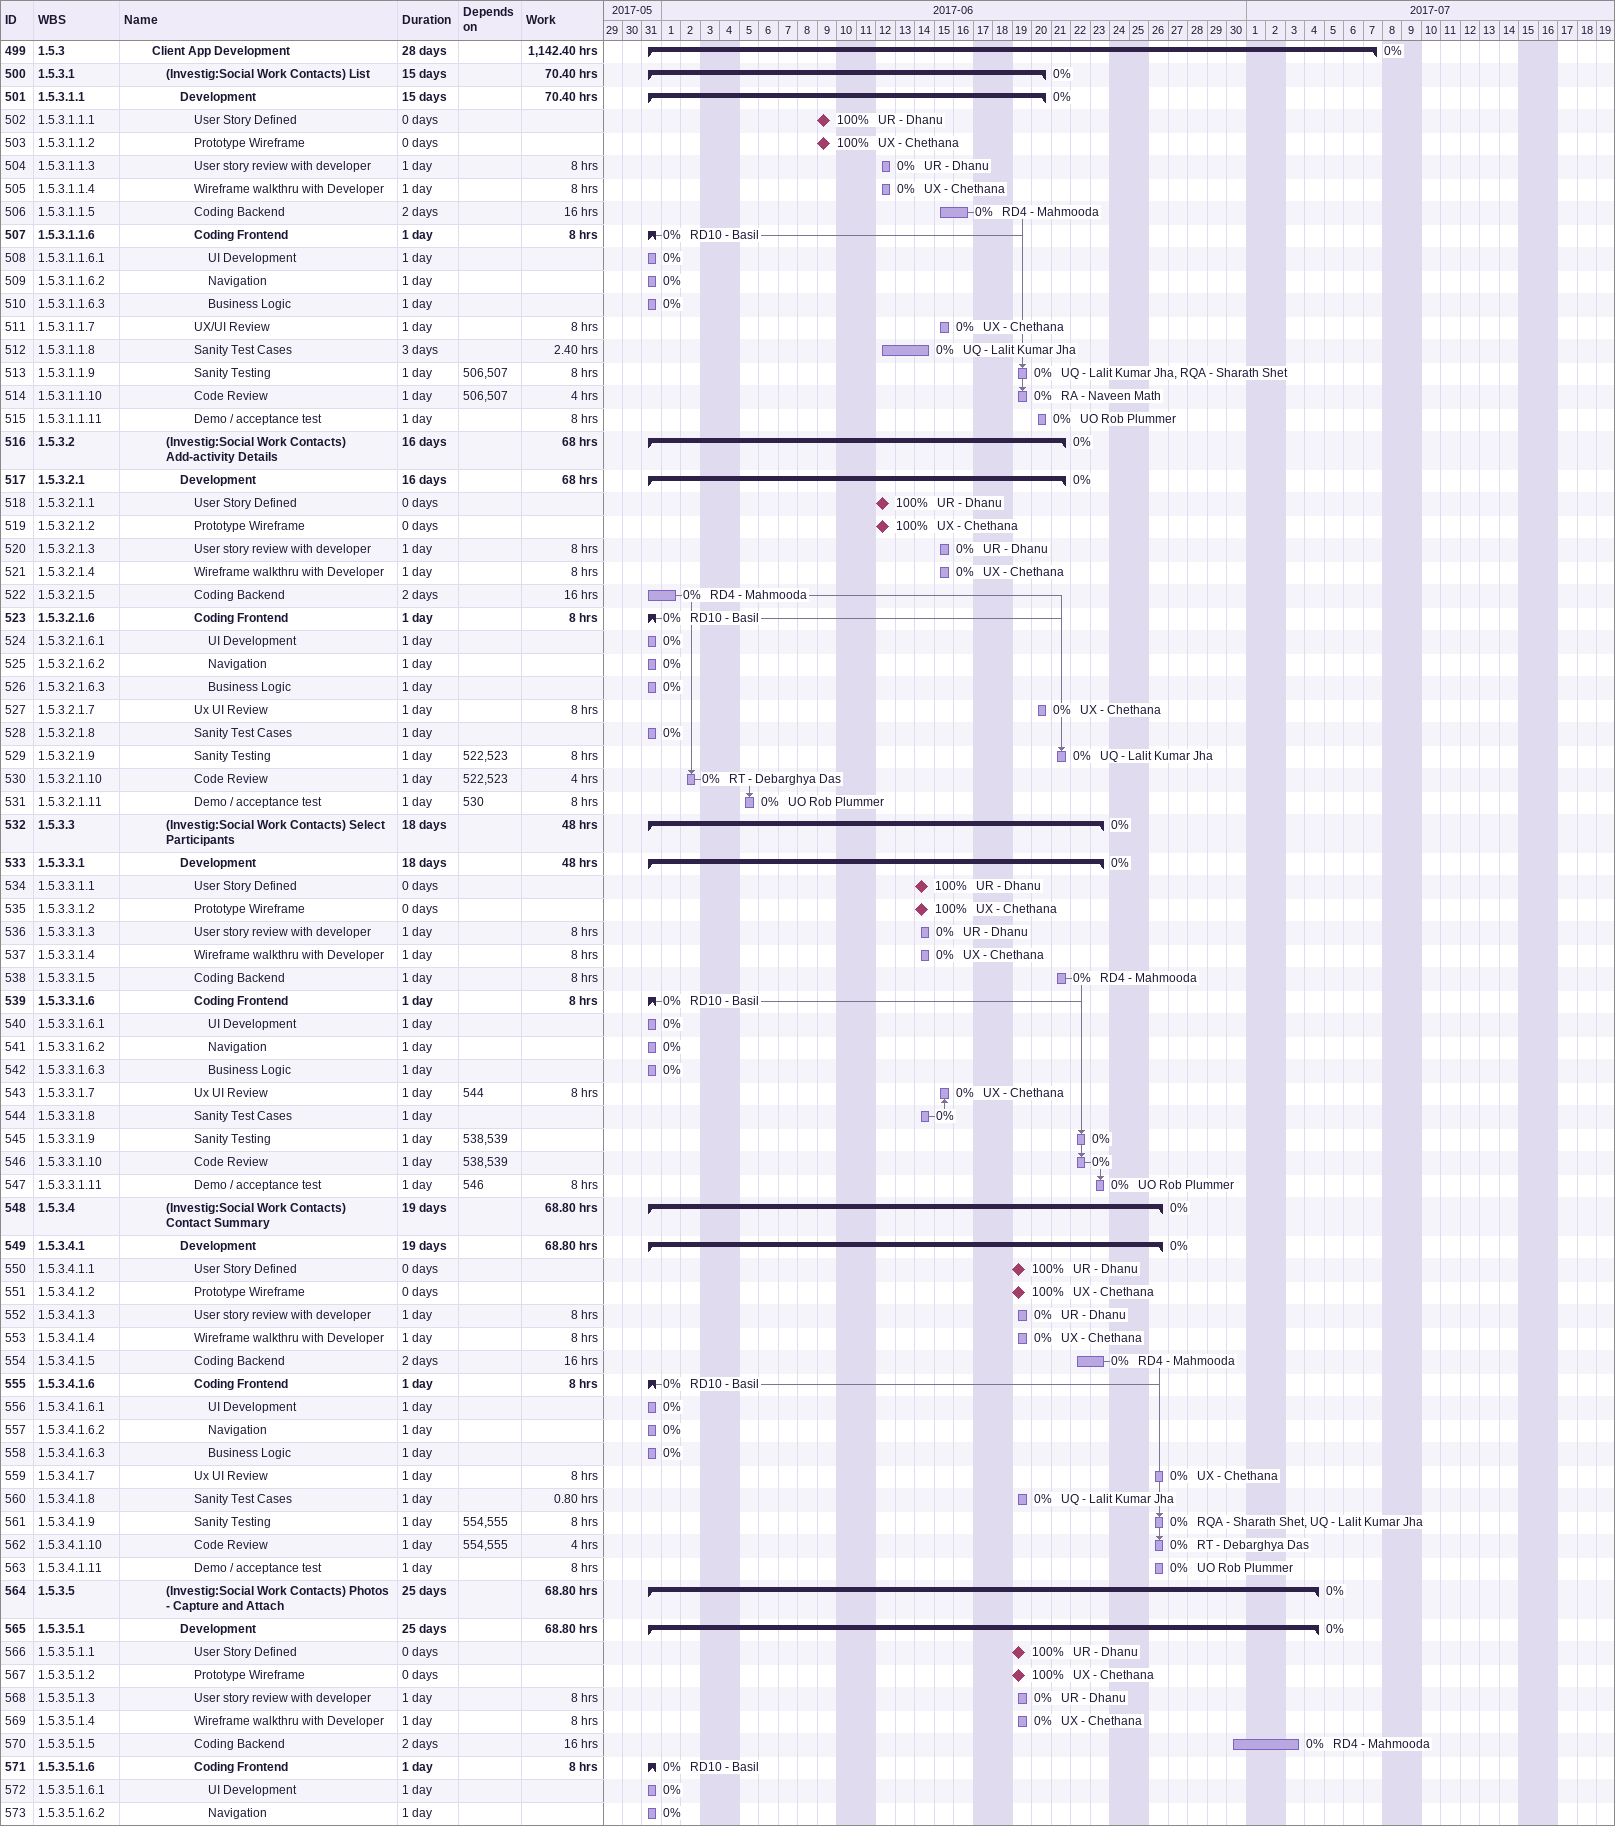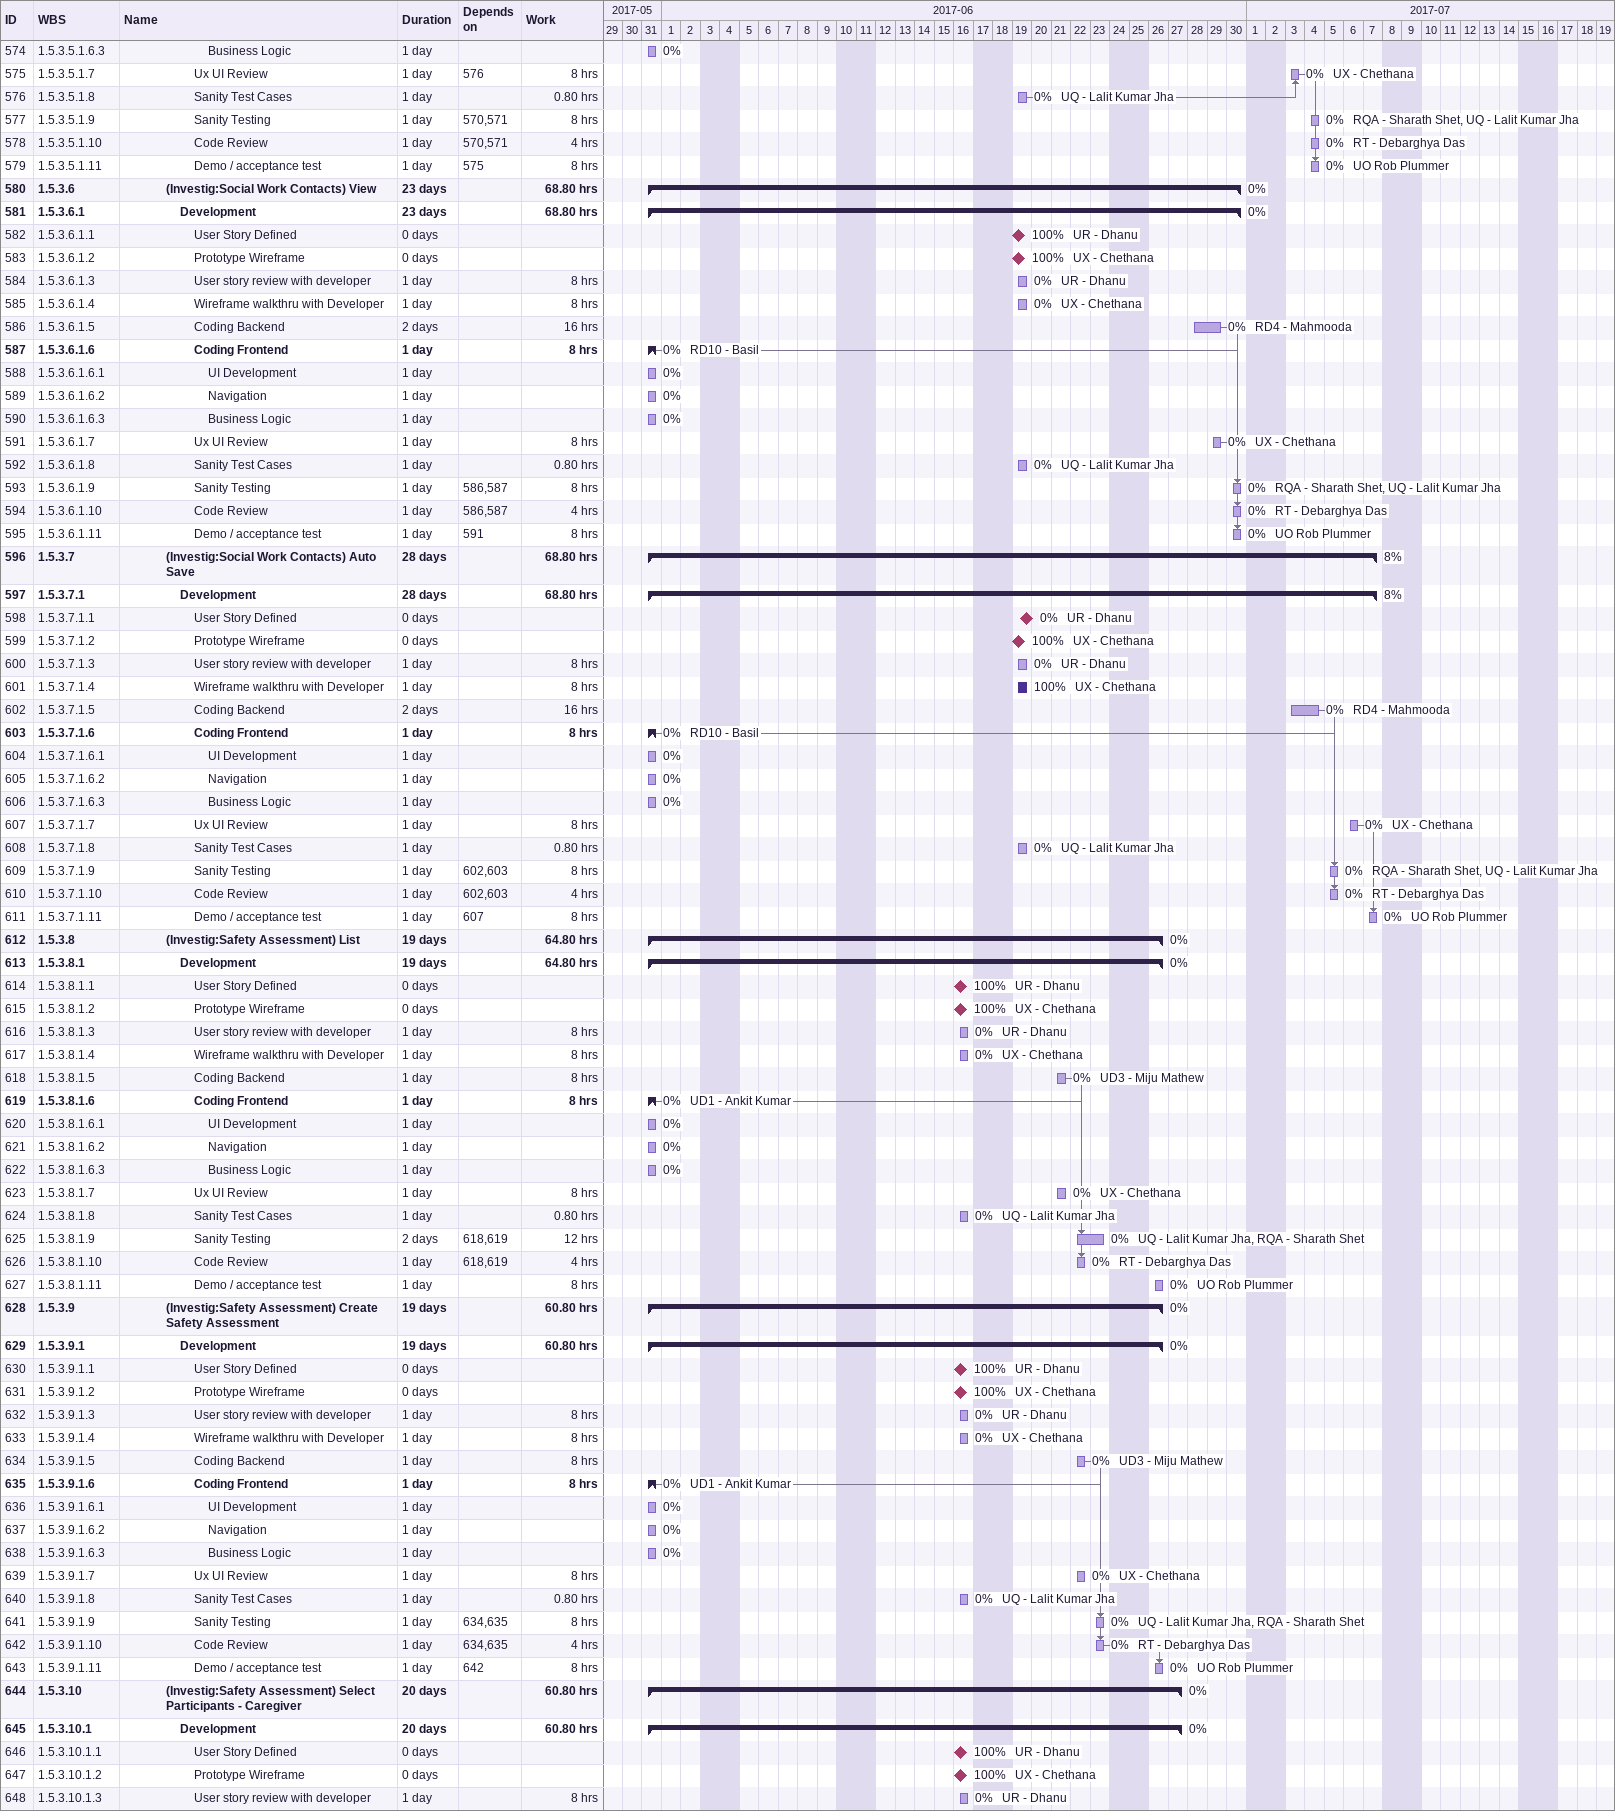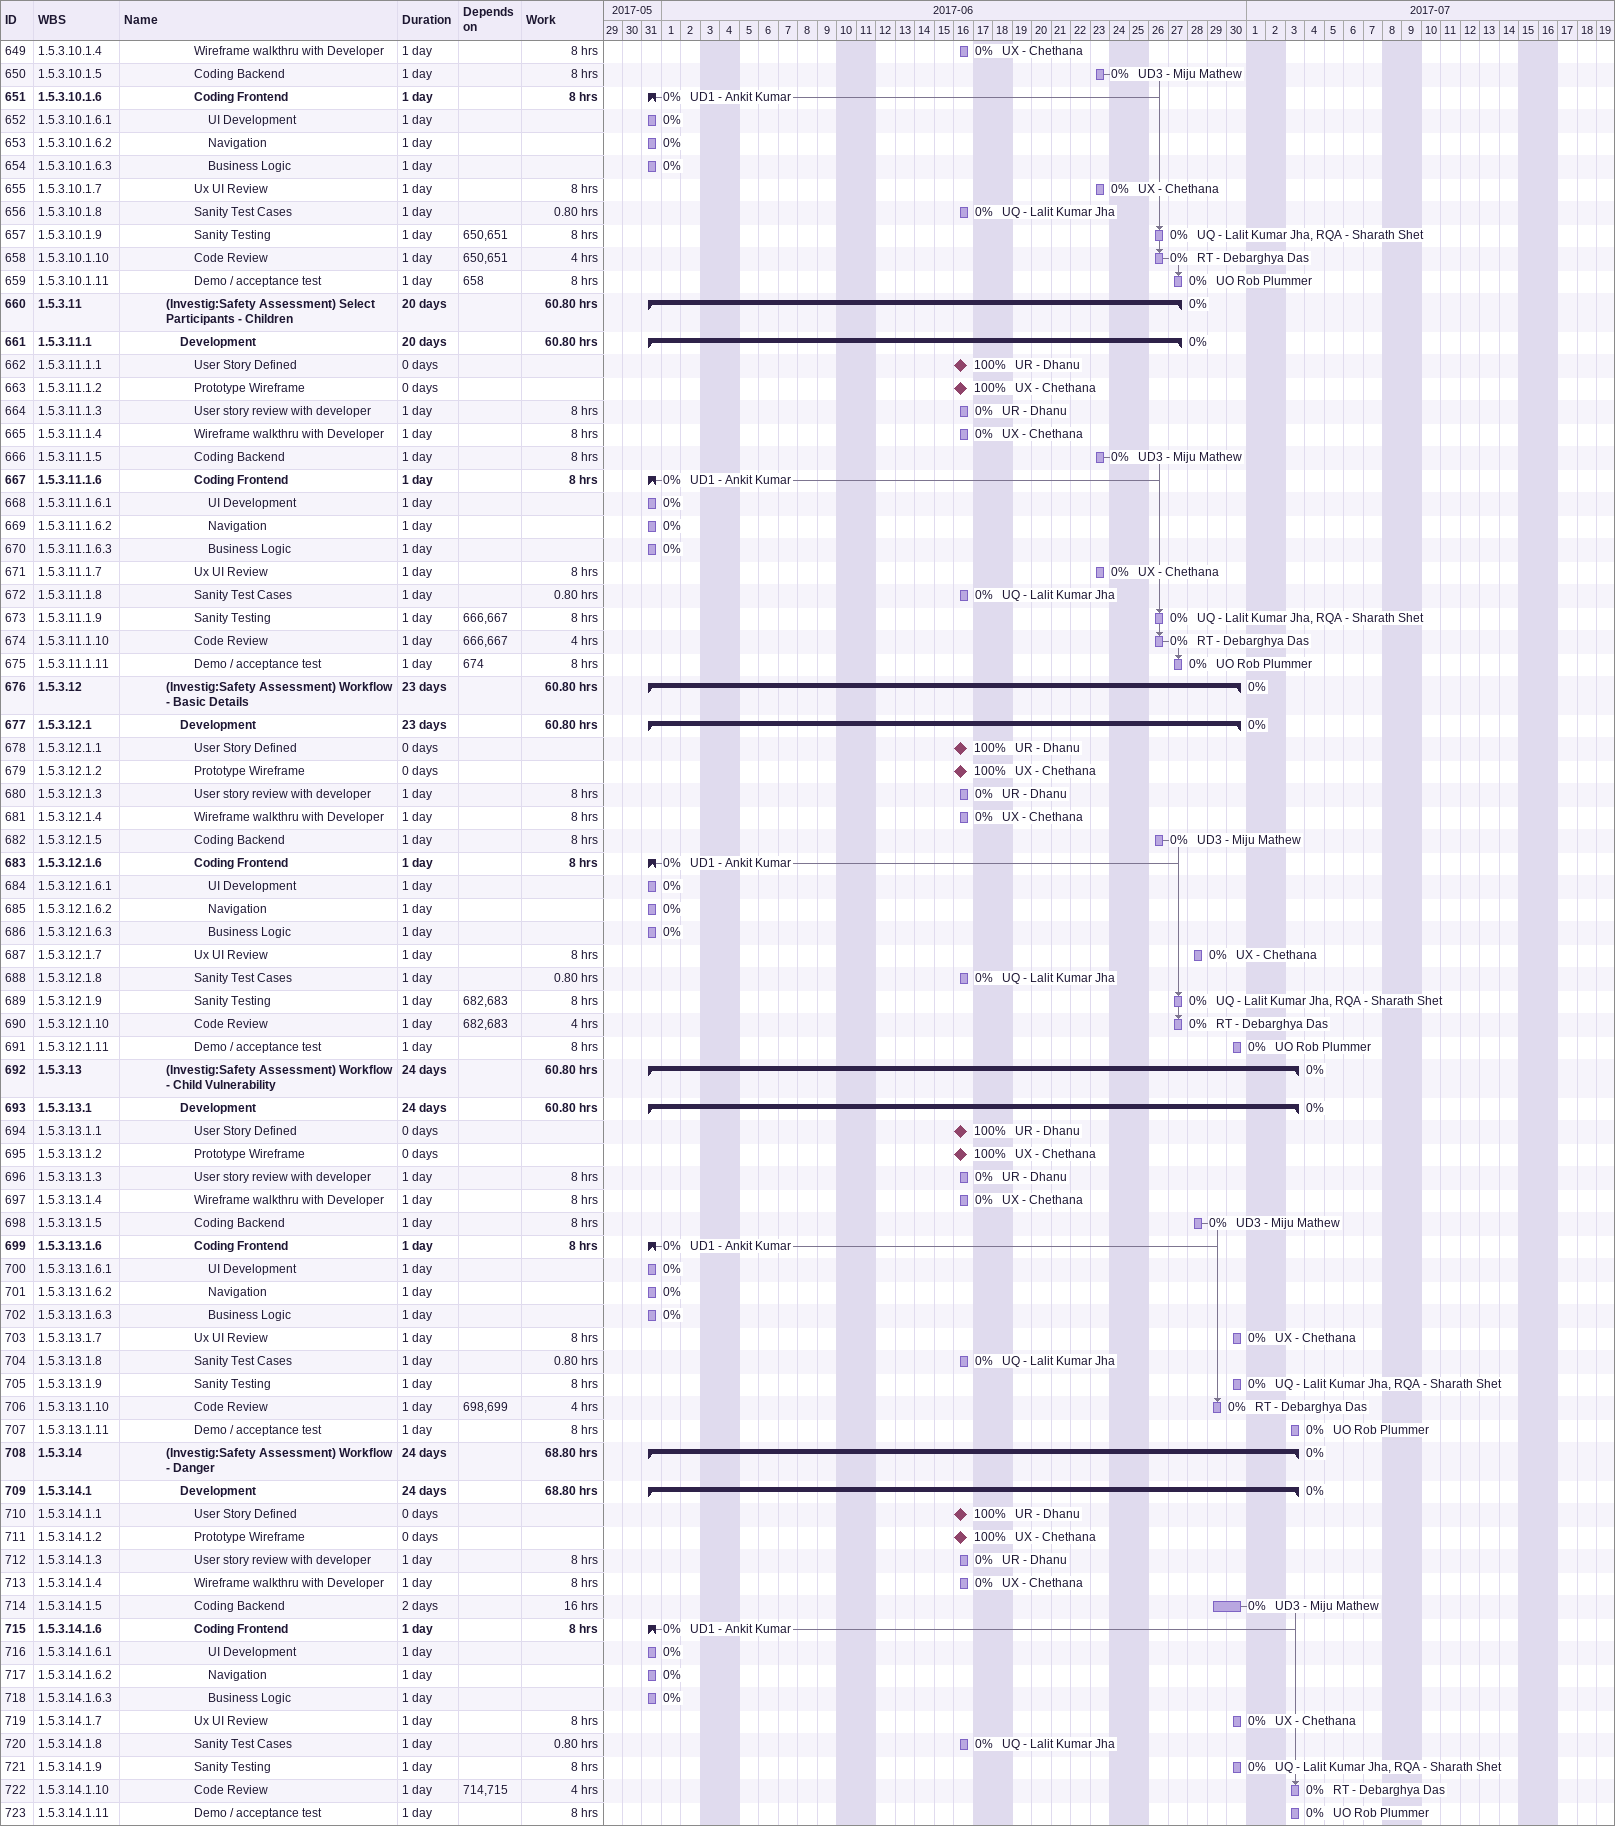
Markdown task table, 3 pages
| ID | WBS | Task | Duration | Start | Finish | Predecessors | Resources | % complete | Work (h) |
|---|---|---|---|---|---|---|---|---|---|
| 499 | 1.5.3 | **Client App Development** | 28d | 2017-05-31 | 2017-07-07 |  |  | 0 | 1142.40 |
| 500 | 1.5.3.1 | **(Investig:Social Work Contacts) List** | 15d | 2017-05-31 | 2017-06-20 |  |  | 0 | 70.40 |
| 501 | 1.5.3.1.1 | **Development** | 15d | 2017-05-31 | 2017-06-20 |  |  | 0 | 70.40 |
| 502 | 1.5.3.1.1.1 | User Story Defined | 0d | 2017-06-09 | 2017-06-09 |  | UR - Dhanu | 100 |  |
| 503 | 1.5.3.1.1.2 | Prototype Wireframe | 0d | 2017-06-09 | 2017-06-09 |  | UX - Chethana | 100 |  |
| 504 | 1.5.3.1.1.3 | User story review with developer | 1d | 2017-06-12 | 2017-06-12 |  | UR - Dhanu | 0 | 8 |
| 505 | 1.5.3.1.1.4 | Wireframe walkthru with Developer | 1d | 2017-06-12 | 2017-06-12 |  | UX - Chethana | 0 | 8 |
| 506 | 1.5.3.1.1.5 | Coding Backend | 2d | 2017-06-15 | 2017-06-16 |  | RD4 - Mahmooda | 0 | 16 |
| 507 | 1.5.3.1.1.6 | **Coding Frontend** | 1d | 2017-05-31 | 2017-05-31 |  | RD10 - Basil | 0 | 8 |
| 508 | 1.5.3.1.1.6.1 | UI Development | 1d | 2017-05-31 | 2017-05-31 |  |  | 0 |  |
| 509 | 1.5.3.1.1.6.2 | Navigation | 1d | 2017-05-31 | 2017-05-31 |  |  | 0 |  |
| 510 | 1.5.3.1.1.6.3 | Business Logic | 1d | 2017-05-31 | 2017-05-31 |  |  | 0 |  |
| 511 | 1.5.3.1.1.7 | UX/UI Review | 1d | 2017-06-15 | 2017-06-15 |  | UX - Chethana | 0 | 8 |
| 512 | 1.5.3.1.1.8 | Sanity Test Cases | 3d | 2017-06-12 | 2017-06-14 |  | UQ - Lalit Kumar Jha | 0 | 2.40 |
| 513 | 1.5.3.1.1.9 | Sanity Testing | 1d | 2017-06-19 | 2017-06-19 | 506, 507 | UQ - Lalit Kumar Jha, RQA - Sharath Shet | 0 | 8 |
| 514 | 1.5.3.1.1.10 | Code Review | 1d | 2017-06-19 | 2017-06-19 | 506, 507 | RA - Naveen Math | 0 | 4 |
| 515 | 1.5.3.1.1.11 | Demo / acceptance test | 1d | 2017-06-20 | 2017-06-20 |  | UO Rob Plummer | 0 | 8 |
| 516 | 1.5.3.2 | **(Investig:Social Work Contacts) Add-activity Details** | 16d | 2017-05-31 | 2017-06-21 |  |  | 0 | 68 |
| 517 | 1.5.3.2.1 | **Development** | 16d | 2017-05-31 | 2017-06-21 |  |  | 0 | 68 |
| 518 | 1.5.3.2.1.1 | User Story Defined | 0d | 2017-06-12 | 2017-06-12 |  | UR - Dhanu | 100 |  |
| 519 | 1.5.3.2.1.2 | Prototype Wireframe | 0d | 2017-06-12 | 2017-06-12 |  | UX - Chethana | 100 |  |
| 520 | 1.5.3.2.1.3 | User story review with developer | 1d | 2017-06-15 | 2017-06-15 |  | UR - Dhanu | 0 | 8 |
| 521 | 1.5.3.2.1.4 | Wireframe walkthru with Developer | 1d | 2017-06-15 | 2017-06-15 |  | UX - Chethana | 0 | 8 |
| 522 | 1.5.3.2.1.5 | Coding Backend | 2d | 2017-05-31 | 2017-06-01 |  | RD4 - Mahmooda | 0 | 16 |
| 523 | 1.5.3.2.1.6 | **Coding Frontend** | 1d | 2017-05-31 | 2017-05-31 |  | RD10 - Basil | 0 | 8 |
| 524 | 1.5.3.2.1.6.1 | UI Development | 1d | 2017-05-31 | 2017-05-31 |  |  | 0 |  |
| 525 | 1.5.3.2.1.6.2 | Navigation | 1d | 2017-05-31 | 2017-05-31 |  |  | 0 |  |
| 526 | 1.5.3.2.1.6.3 | Business Logic | 1d | 2017-05-31 | 2017-05-31 |  |  | 0 |  |
| 527 | 1.5.3.2.1.7 | Ux UI Review | 1d | 2017-06-20 | 2017-06-20 |  | UX - Chethana | 0 | 8 |
| 528 | 1.5.3.2.1.8 | Sanity Test Cases | 1d | 2017-05-31 | 2017-05-31 |  |  | 0 |  |
| 529 | 1.5.3.2.1.9 | Sanity Testing | 1d | 2017-06-21 | 2017-06-21 | 522, 523 | UQ - Lalit Kumar Jha | 0 | 8 |
| 530 | 1.5.3.2.1.10 | Code Review | 1d | 2017-06-02 | 2017-06-02 | 522, 523 | RT - Debarghya Das | 0 | 4 |
| 531 | 1.5.3.2.1.11 | Demo / acceptance test | 1d | 2017-06-05 | 2017-06-05 | 530 | UO Rob Plummer | 0 | 8 |
| 532 | 1.5.3.3 | **(Investig:Social Work Contacts) Select Participants** | 18d | 2017-05-31 | 2017-06-23 |  |  | 0 | 48 |
| 533 | 1.5.3.3.1 | **Development** | 18d | 2017-05-31 | 2017-06-23 |  |  | 0 | 48 |
| 534 | 1.5.3.3.1.1 | User Story Defined | 0d | 2017-06-14 | 2017-06-14 |  | UR - Dhanu | 100 |  |
| 535 | 1.5.3.3.1.2 | Prototype Wireframe | 0d | 2017-06-14 | 2017-06-14 |  | UX - Chethana | 100 |  |
| 536 | 1.5.3.3.1.3 | User story review with developer | 1d | 2017-06-14 | 2017-06-14 |  | UR - Dhanu | 0 | 8 |
| 537 | 1.5.3.3.1.4 | Wireframe walkthru with Developer | 1d | 2017-06-14 | 2017-06-14 |  | UX - Chethana | 0 | 8 |
| 538 | 1.5.3.3.1.5 | Coding Backend | 1d | 2017-06-21 | 2017-06-21 |  | RD4 - Mahmooda | 0 | 8 |
| 539 | 1.5.3.3.1.6 | **Coding Frontend** | 1d | 2017-05-31 | 2017-05-31 |  | RD10 - Basil | 0 | 8 |
| 540 | 1.5.3.3.1.6.1 | UI Development | 1d | 2017-05-31 | 2017-05-31 |  |  | 0 |  |
| 541 | 1.5.3.3.1.6.2 | Navigation | 1d | 2017-05-31 | 2017-05-31 |  |  | 0 |  |
| 542 | 1.5.3.3.1.6.3 | Business Logic | 1d | 2017-05-31 | 2017-05-31 |  |  | 0 |  |
| 543 | 1.5.3.3.1.7 | Ux UI Review | 1d | 2017-06-15 | 2017-06-15 | 544 | UX - Chethana | 0 | 8 |
| 544 | 1.5.3.3.1.8 | Sanity Test Cases | 1d | 2017-06-14 | 2017-06-14 |  |  | 0 |  |
| 545 | 1.5.3.3.1.9 | Sanity Testing | 1d | 2017-06-22 | 2017-06-22 | 538, 539 |  | 0 |  |
| 546 | 1.5.3.3.1.10 | Code Review | 1d | 2017-06-22 | 2017-06-22 | 538, 539 |  | 0 |  |
| 547 | 1.5.3.3.1.11 | Demo / acceptance test | 1d | 2017-06-23 | 2017-06-23 | 546 | UO Rob Plummer | 0 | 8 |
| 548 | 1.5.3.4 | **(Investig:Social Work Contacts) Contact Summary** | 19d | 2017-05-31 | 2017-06-26 |  |  | 0 | 68.80 |
| 549 | 1.5.3.4.1 | **Development** | 19d | 2017-05-31 | 2017-06-26 |  |  | 0 | 68.80 |
| 550 | 1.5.3.4.1.1 | User Story Defined | 0d | 2017-06-19 | 2017-06-19 |  | UR - Dhanu | 100 |  |
| 551 | 1.5.3.4.1.2 | Prototype Wireframe | 0d | 2017-06-19 | 2017-06-19 |  | UX - Chethana | 100 |  |
| 552 | 1.5.3.4.1.3 | User story review with developer | 1d | 2017-06-19 | 2017-06-19 |  | UR - Dhanu | 0 | 8 |
| 553 | 1.5.3.4.1.4 | Wireframe walkthru with Developer | 1d | 2017-06-19 | 2017-06-19 |  | UX - Chethana | 0 | 8 |
| 554 | 1.5.3.4.1.5 | Coding Backend | 2d | 2017-06-22 | 2017-06-23 |  | RD4 - Mahmooda | 0 | 16 |
| 555 | 1.5.3.4.1.6 | **Coding Frontend** | 1d | 2017-05-31 | 2017-05-31 |  | RD10 - Basil | 0 | 8 |
| 556 | 1.5.3.4.1.6.1 | UI Development | 1d | 2017-05-31 | 2017-05-31 |  |  | 0 |  |
| 557 | 1.5.3.4.1.6.2 | Navigation | 1d | 2017-05-31 | 2017-05-31 |  |  | 0 |  |
| 558 | 1.5.3.4.1.6.3 | Business Logic | 1d | 2017-05-31 | 2017-05-31 |  |  | 0 |  |
| 559 | 1.5.3.4.1.7 | Ux UI Review | 1d | 2017-06-26 | 2017-06-26 |  | UX - Chethana | 0 | 8 |
| 560 | 1.5.3.4.1.8 | Sanity Test Cases | 1d | 2017-06-19 | 2017-06-19 |  | UQ - Lalit Kumar Jha | 0 | 0.80 |
| 561 | 1.5.3.4.1.9 | Sanity Testing | 1d | 2017-06-26 | 2017-06-26 | 554, 555 | RQA - Sharath Shet, UQ - Lalit Kumar Jha | 0 | 8 |
| 562 | 1.5.3.4.1.10 | Code Review | 1d | 2017-06-26 | 2017-06-26 | 554, 555 | RT - Debarghya Das | 0 | 4 |
| 563 | 1.5.3.4.1.11 | Demo / acceptance test | 1d | 2017-06-26 | 2017-06-26 |  | UO Rob Plummer | 0 | 8 |
| 564 | 1.5.3.5 | **(Investig:Social Work Contacts) Photos - Capture and Attach** | 25d | 2017-05-31 | 2017-07-04 |  |  | 0 | 68.80 |
| 565 | 1.5.3.5.1 | **Development** | 25d | 2017-05-31 | 2017-07-04 |  |  | 0 | 68.80 |
| 566 | 1.5.3.5.1.1 | User Story Defined | 0d | 2017-06-19 | 2017-06-19 |  | UR - Dhanu | 100 |  |
| 567 | 1.5.3.5.1.2 | Prototype Wireframe | 0d | 2017-06-19 | 2017-06-19 |  | UX - Chethana | 100 |  |
| 568 | 1.5.3.5.1.3 | User story review with developer | 1d | 2017-06-19 | 2017-06-19 |  | UR - Dhanu | 0 | 8 |
| 569 | 1.5.3.5.1.4 | Wireframe walkthru with Developer | 1d | 2017-06-19 | 2017-06-19 |  | UX - Chethana | 0 | 8 |
| 570 | 1.5.3.5.1.5 | Coding Backend | 2d | 2017-06-30 | 2017-07-03 |  | RD4 - Mahmooda | 0 | 16 |
| 571 | 1.5.3.5.1.6 | **Coding Frontend** | 1d | 2017-05-31 | 2017-05-31 |  | RD10 - Basil | 0 | 8 |
| 572 | 1.5.3.5.1.6.1 | UI Development | 1d | 2017-05-31 | 2017-05-31 |  |  | 0 |  |
| 573 | 1.5.3.5.1.6.2 | Navigation | 1d | 2017-05-31 | 2017-05-31 |  |  | 0 |  |
| 574 | 1.5.3.5.1.6.3 | Business Logic | 1d | 2017-05-31 | 2017-05-31 |  |  | 0 |  |
| 575 | 1.5.3.5.1.7 | Ux UI Review | 1d | 2017-07-03 | 2017-07-03 | 576 | UX - Chethana | 0 | 8 |
| 576 | 1.5.3.5.1.8 | Sanity Test Cases | 1d | 2017-06-19 | 2017-06-19 |  | UQ - Lalit Kumar Jha | 0 | 0.80 |
| 577 | 1.5.3.5.1.9 | Sanity Testing | 1d | 2017-07-04 | 2017-07-04 | 570, 571 | RQA - Sharath Shet, UQ - Lalit Kumar Jha | 0 | 8 |
| 578 | 1.5.3.5.1.10 | Code Review | 1d | 2017-07-04 | 2017-07-04 | 570, 571 | RT - Debarghya Das | 0 | 4 |
| 579 | 1.5.3.5.1.11 | Demo / acceptance test | 1d | 2017-07-04 | 2017-07-04 | 575 | UO Rob Plummer | 0 | 8 |
| 580 | 1.5.3.6 | **(Investig:Social Work Contacts) View** | 23d | 2017-05-31 | 2017-06-30 |  |  | 0 | 68.80 |
| 581 | 1.5.3.6.1 | **Development** | 23d | 2017-05-31 | 2017-06-30 |  |  | 0 | 68.80 |
| 582 | 1.5.3.6.1.1 | User Story Defined | 0d | 2017-06-19 | 2017-06-19 |  | UR - Dhanu | 100 |  |
| 583 | 1.5.3.6.1.2 | Prototype Wireframe | 0d | 2017-06-19 | 2017-06-19 |  | UX - Chethana | 100 |  |
| 584 | 1.5.3.6.1.3 | User story review with developer | 1d | 2017-06-19 | 2017-06-19 |  | UR - Dhanu | 0 | 8 |
| 585 | 1.5.3.6.1.4 | Wireframe walkthru with Developer | 1d | 2017-06-19 | 2017-06-19 |  | UX - Chethana | 0 | 8 |
| 586 | 1.5.3.6.1.5 | Coding Backend | 2d | 2017-06-28 | 2017-06-29 |  | RD4 - Mahmooda | 0 | 16 |
| 587 | 1.5.3.6.1.6 | **Coding Frontend** | 1d | 2017-05-31 | 2017-05-31 |  | RD10 - Basil | 0 | 8 |
| 588 | 1.5.3.6.1.6.1 | UI Development | 1d | 2017-05-31 | 2017-05-31 |  |  | 0 |  |
| 589 | 1.5.3.6.1.6.2 | Navigation | 1d | 2017-05-31 | 2017-05-31 |  |  | 0 |  |
| 590 | 1.5.3.6.1.6.3 | Business Logic | 1d | 2017-05-31 | 2017-05-31 |  |  | 0 |  |
| 591 | 1.5.3.6.1.7 | Ux UI Review | 1d | 2017-06-29 | 2017-06-29 |  | UX - Chethana | 0 | 8 |
| 592 | 1.5.3.6.1.8 | Sanity Test Cases | 1d | 2017-06-19 | 2017-06-19 |  | UQ - Lalit Kumar Jha | 0 | 0.80 |
| 593 | 1.5.3.6.1.9 | Sanity Testing | 1d | 2017-06-30 | 2017-06-30 | 586, 587 | RQA - Sharath Shet, UQ - Lalit Kumar Jha | 0 | 8 |
| 594 | 1.5.3.6.1.10 | Code Review | 1d | 2017-06-30 | 2017-06-30 | 586, 587 | RT - Debarghya Das | 0 | 4 |
| 595 | 1.5.3.6.1.11 | Demo / acceptance test | 1d | 2017-06-30 | 2017-06-30 | 591 | UO Rob Plummer | 0 | 8 |
| 596 | 1.5.3.7 | **(Investig:Social Work Contacts) Auto Save** | 28d | 2017-05-31 | 2017-07-07 |  |  | 8 | 68.80 |
| 597 | 1.5.3.7.1 | **Development** | 28d | 2017-05-31 | 2017-07-07 |  |  | 8 | 68.80 |
| 598 | 1.5.3.7.1.1 | User Story Defined | 0d | 2017-06-19 | 2017-06-19 |  | UR - Dhanu | 0 |  |
| 599 | 1.5.3.7.1.2 | Prototype Wireframe | 0d | 2017-06-19 | 2017-06-19 |  | UX - Chethana | 100 |  |
| 600 | 1.5.3.7.1.3 | User story review with developer | 1d | 2017-06-19 | 2017-06-19 |  | UR - Dhanu | 0 | 8 |
| 601 | 1.5.3.7.1.4 | Wireframe walkthru with Developer | 1d | 2017-06-19 | 2017-06-19 |  | UX - Chethana | 100 | 8 |
| 602 | 1.5.3.7.1.5 | Coding Backend | 2d | 2017-07-03 | 2017-07-04 |  | RD4 - Mahmooda | 0 | 16 |
| 603 | 1.5.3.7.1.6 | **Coding Frontend** | 1d | 2017-05-31 | 2017-05-31 |  | RD10 - Basil | 0 | 8 |
| 604 | 1.5.3.7.1.6.1 | UI Development | 1d | 2017-05-31 | 2017-05-31 |  |  | 0 |  |
| 605 | 1.5.3.7.1.6.2 | Navigation | 1d | 2017-05-31 | 2017-05-31 |  |  | 0 |  |
| 606 | 1.5.3.7.1.6.3 | Business Logic | 1d | 2017-05-31 | 2017-05-31 |  |  | 0 |  |
| 607 | 1.5.3.7.1.7 | Ux UI Review | 1d | 2017-07-06 | 2017-07-06 |  | UX - Chethana | 0 | 8 |
| 608 | 1.5.3.7.1.8 | Sanity Test Cases | 1d | 2017-06-19 | 2017-06-19 |  | UQ - Lalit Kumar Jha | 0 | 0.80 |
| 609 | 1.5.3.7.1.9 | Sanity Testing | 1d | 2017-07-05 | 2017-07-05 | 602, 603 | RQA - Sharath Shet, UQ - Lalit Kumar Jha | 0 | 8 |
| 610 | 1.5.3.7.1.10 | Code Review | 1d | 2017-07-05 | 2017-07-05 | 602, 603 | RT - Debarghya Das | 0 | 4 |
| 611 | 1.5.3.7.1.11 | Demo / acceptance test | 1d | 2017-07-07 | 2017-07-07 | 607 | UO Rob Plummer | 0 | 8 |
| 612 | 1.5.3.8 | **(Investig:Safety Assessment) List** | 19d | 2017-05-31 | 2017-06-26 |  |  | 0 | 64.80 |
| 613 | 1.5.3.8.1 | **Development** | 19d | 2017-05-31 | 2017-06-26 |  |  | 0 | 64.80 |
| 614 | 1.5.3.8.1.1 | User Story Defined | 0d | 2017-06-16 | 2017-06-16 |  | UR - Dhanu | 100 |  |
| 615 | 1.5.3.8.1.2 | Prototype Wireframe | 0d | 2017-06-16 | 2017-06-16 |  | UX - Chethana | 100 |  |
| 616 | 1.5.3.8.1.3 | User story review with developer | 1d | 2017-06-16 | 2017-06-16 |  | UR - Dhanu | 0 | 8 |
| 617 | 1.5.3.8.1.4 | Wireframe walkthru with Developer | 1d | 2017-06-16 | 2017-06-16 |  | UX - Chethana | 0 | 8 |
| 618 | 1.5.3.8.1.5 | Coding Backend | 1d | 2017-06-21 | 2017-06-21 |  | UD3 - Miju Mathew | 0 | 8 |
| 619 | 1.5.3.8.1.6 | **Coding Frontend** | 1d | 2017-05-31 | 2017-05-31 |  | UD1 - Ankit Kumar | 0 | 8 |
| 620 | 1.5.3.8.1.6.1 | UI Development | 1d | 2017-05-31 | 2017-05-31 |  |  | 0 |  |
| 621 | 1.5.3.8.1.6.2 | Navigation | 1d | 2017-05-31 | 2017-05-31 |  |  | 0 |  |
| 622 | 1.5.3.8.1.6.3 | Business Logic | 1d | 2017-05-31 | 2017-05-31 |  |  | 0 |  |
| 623 | 1.5.3.8.1.7 | Ux UI Review | 1d | 2017-06-21 | 2017-06-21 |  | UX - Chethana | 0 | 8 |
| 624 | 1.5.3.8.1.8 | Sanity Test Cases | 1d | 2017-06-16 | 2017-06-16 |  | UQ - Lalit Kumar Jha | 0 | 0.80 |
| 625 | 1.5.3.8.1.9 | Sanity Testing | 2d | 2017-06-22 | 2017-06-23 | 618, 619 | UQ - Lalit Kumar Jha, RQA - Sharath Shet | 0 | 12 |
| 626 | 1.5.3.8.1.10 | Code Review | 1d | 2017-06-22 | 2017-06-22 | 618, 619 | RT - Debarghya Das | 0 | 4 |
| 627 | 1.5.3.8.1.11 | Demo / acceptance test | 1d | 2017-06-26 | 2017-06-26 |  | UO Rob Plummer | 0 | 8 |
| 628 | 1.5.3.9 | **(Investig:Safety Assessment) Create Safety Assessment** | 19d | 2017-05-31 | 2017-06-26 |  |  | 0 | 60.80 |
| 629 | 1.5.3.9.1 | **Development** | 19d | 2017-05-31 | 2017-06-26 |  |  | 0 | 60.80 |
| 630 | 1.5.3.9.1.1 | User Story Defined | 0d | 2017-06-16 | 2017-06-16 |  | UR - Dhanu | 100 |  |
| 631 | 1.5.3.9.1.2 | Prototype Wireframe | 0d | 2017-06-16 | 2017-06-16 |  | UX - Chethana | 100 |  |
| 632 | 1.5.3.9.1.3 | User story review with developer | 1d | 2017-06-16 | 2017-06-16 |  | UR - Dhanu | 0 | 8 |
| 633 | 1.5.3.9.1.4 | Wireframe walkthru with Developer | 1d | 2017-06-16 | 2017-06-16 |  | UX - Chethana | 0 | 8 |
| 634 | 1.5.3.9.1.5 | Coding Backend | 1d | 2017-06-22 | 2017-06-22 |  | UD3 - Miju Mathew | 0 | 8 |
| 635 | 1.5.3.9.1.6 | **Coding Frontend** | 1d | 2017-05-31 | 2017-05-31 |  | UD1 - Ankit Kumar | 0 | 8 |
| 636 | 1.5.3.9.1.6.1 | UI Development | 1d | 2017-05-31 | 2017-05-31 |  |  | 0 |  |
| 637 | 1.5.3.9.1.6.2 | Navigation | 1d | 2017-05-31 | 2017-05-31 |  |  | 0 |  |
| 638 | 1.5.3.9.1.6.3 | Business Logic | 1d | 2017-05-31 | 2017-05-31 |  |  | 0 |  |
| 639 | 1.5.3.9.1.7 | Ux UI Review | 1d | 2017-06-22 | 2017-06-22 |  | UX - Chethana | 0 | 8 |
| 640 | 1.5.3.9.1.8 | Sanity Test Cases | 1d | 2017-06-16 | 2017-06-16 |  | UQ - Lalit Kumar Jha | 0 | 0.80 |
| 641 | 1.5.3.9.1.9 | Sanity Testing | 1d | 2017-06-23 | 2017-06-23 | 634, 635 | UQ - Lalit Kumar Jha, RQA - Sharath Shet | 0 | 8 |
| 642 | 1.5.3.9.1.10 | Code Review | 1d | 2017-06-23 | 2017-06-23 | 634, 635 | RT - Debarghya Das | 0 | 4 |
| 643 | 1.5.3.9.1.11 | Demo / acceptance test | 1d | 2017-06-26 | 2017-06-26 | 642 | UO Rob Plummer | 0 | 8 |
| 644 | 1.5.3.10 | **(Investig:Safety Assessment) Select Participants - Caregiver** | 20d | 2017-05-31 | 2017-06-27 |  |  | 0 | 60.80 |
| 645 | 1.5.3.10.1 | **Development** | 20d | 2017-05-31 | 2017-06-27 |  |  | 0 | 60.80 |
| 646 | 1.5.3.10.1.1 | User Story Defined | 0d | 2017-06-16 | 2017-06-16 |  | UR - Dhanu | 100 |  |
| 647 | 1.5.3.10.1.2 | Prototype Wireframe | 0d | 2017-06-16 | 2017-06-16 |  | UX - Chethana | 100 |  |
| 648 | 1.5.3.10.1.3 | User story review with developer | 1d | 2017-06-16 | 2017-06-16 |  | UR - Dhanu | 0 | 8 |
| 649 | 1.5.3.10.1.4 | Wireframe walkthru with Developer | 1d | 2017-06-16 | 2017-06-16 |  | UX - Chethana | 0 | 8 |
| 650 | 1.5.3.10.1.5 | Coding Backend | 1d | 2017-06-23 | 2017-06-23 |  | UD3 - Miju Mathew | 0 | 8 |
| 651 | 1.5.3.10.1.6 | **Coding Frontend** | 1d | 2017-05-31 | 2017-05-31 |  | UD1 - Ankit Kumar | 0 | 8 |
| 652 | 1.5.3.10.1.6.1 | UI Development | 1d | 2017-05-31 | 2017-05-31 |  |  | 0 |  |
| 653 | 1.5.3.10.1.6.2 | Navigation | 1d | 2017-05-31 | 2017-05-31 |  |  | 0 |  |
| 654 | 1.5.3.10.1.6.3 | Business Logic | 1d | 2017-05-31 | 2017-05-31 |  |  | 0 |  |
| 655 | 1.5.3.10.1.7 | Ux UI Review | 1d | 2017-06-23 | 2017-06-23 |  | UX - Chethana | 0 | 8 |
| 656 | 1.5.3.10.1.8 | Sanity Test Cases | 1d | 2017-06-16 | 2017-06-16 |  | UQ - Lalit Kumar Jha | 0 | 0.80 |
| 657 | 1.5.3.10.1.9 | Sanity Testing | 1d | 2017-06-26 | 2017-06-26 | 650, 651 | UQ - Lalit Kumar Jha, RQA - Sharath Shet | 0 | 8 |
| 658 | 1.5.3.10.1.10 | Code Review | 1d | 2017-06-26 | 2017-06-26 | 650, 651 | RT - Debarghya Das | 0 | 4 |
| 659 | 1.5.3.10.1.11 | Demo / acceptance test | 1d | 2017-06-27 | 2017-06-27 | 658 | UO Rob Plummer | 0 | 8 |
| 660 | 1.5.3.11 | **(Investig:Safety Assessment) Select Participants - Children** | 20d | 2017-05-31 | 2017-06-27 |  |  | 0 | 60.80 |
| 661 | 1.5.3.11.1 | **Development** | 20d | 2017-05-31 | 2017-06-27 |  |  | 0 | 60.80 |
| 662 | 1.5.3.11.1.1 | User Story Defined | 0d | 2017-06-16 | 2017-06-16 |  | UR - Dhanu | 100 |  |
| 663 | 1.5.3.11.1.2 | Prototype Wireframe | 0d | 2017-06-16 | 2017-06-16 |  | UX - Chethana | 100 |  |
| 664 | 1.5.3.11.1.3 | User story review with developer | 1d | 2017-06-16 | 2017-06-16 |  | UR - Dhanu | 0 | 8 |
| 665 | 1.5.3.11.1.4 | Wireframe walkthru with Developer | 1d | 2017-06-16 | 2017-06-16 |  | UX - Chethana | 0 | 8 |
| 666 | 1.5.3.11.1.5 | Coding Backend | 1d | 2017-06-23 | 2017-06-23 |  | UD3 - Miju Mathew | 0 | 8 |
| 667 | 1.5.3.11.1.6 | **Coding Frontend** | 1d | 2017-05-31 | 2017-05-31 |  | UD1 - Ankit Kumar | 0 | 8 |
| 668 | 1.5.3.11.1.6.1 | UI Development | 1d | 2017-05-31 | 2017-05-31 |  |  | 0 |  |
| 669 | 1.5.3.11.1.6.2 | Navigation | 1d | 2017-05-31 | 2017-05-31 |  |  | 0 |  |
| 670 | 1.5.3.11.1.6.3 | Business Logic | 1d | 2017-05-31 | 2017-05-31 |  |  | 0 |  |
| 671 | 1.5.3.11.1.7 | Ux UI Review | 1d | 2017-06-23 | 2017-06-23 |  | UX - Chethana | 0 | 8 |
| 672 | 1.5.3.11.1.8 | Sanity Test Cases | 1d | 2017-06-16 | 2017-06-16 |  | UQ - Lalit Kumar Jha | 0 | 0.80 |
| 673 | 1.5.3.11.1.9 | Sanity Testing | 1d | 2017-06-26 | 2017-06-26 | 666, 667 | UQ - Lalit Kumar Jha, RQA - Sharath Shet | 0 | 8 |
| 674 | 1.5.3.11.1.10 | Code Review | 1d | 2017-06-26 | 2017-06-26 | 666, 667 | RT - Debarghya Das | 0 | 4 |
| 675 | 1.5.3.11.1.11 | Demo / acceptance test | 1d | 2017-06-27 | 2017-06-27 | 674 | UO Rob Plummer | 0 | 8 |
| 676 | 1.5.3.12 | **(Investig:Safety Assessment) Workflow - Basic Details** | 23d | 2017-05-31 | 2017-06-30 |  |  | 0 | 60.80 |
| 677 | 1.5.3.12.1 | **Development** | 23d | 2017-05-31 | 2017-06-30 |  |  | 0 | 60.80 |
| 678 | 1.5.3.12.1.1 | User Story Defined | 0d | 2017-06-16 | 2017-06-16 |  | UR - Dhanu | 100 |  |
| 679 | 1.5.3.12.1.2 | Prototype Wireframe | 0d | 2017-06-16 | 2017-06-16 |  | UX - Chethana | 100 |  |
| 680 | 1.5.3.12.1.3 | User story review with developer | 1d | 2017-06-16 | 2017-06-16 |  | UR - Dhanu | 0 | 8 |
| 681 | 1.5.3.12.1.4 | Wireframe walkthru with Developer | 1d | 2017-06-16 | 2017-06-16 |  | UX - Chethana | 0 | 8 |
| 682 | 1.5.3.12.1.5 | Coding Backend | 1d | 2017-06-26 | 2017-06-26 |  | UD3 - Miju Mathew | 0 | 8 |
| 683 | 1.5.3.12.1.6 | **Coding Frontend** | 1d | 2017-05-31 | 2017-05-31 |  | UD1 - Ankit Kumar | 0 | 8 |
| 684 | 1.5.3.12.1.6.1 | UI Development | 1d | 2017-05-31 | 2017-05-31 |  |  | 0 |  |
| 685 | 1.5.3.12.1.6.2 | Navigation | 1d | 2017-05-31 | 2017-05-31 |  |  | 0 |  |
| 686 | 1.5.3.12.1.6.3 | Business Logic | 1d | 2017-05-31 | 2017-05-31 |  |  | 0 |  |
| 687 | 1.5.3.12.1.7 | Ux UI Review | 1d | 2017-06-28 | 2017-06-28 |  | UX - Chethana | 0 | 8 |
| 688 | 1.5.3.12.1.8 | Sanity Test Cases | 1d | 2017-06-16 | 2017-06-16 |  | UQ - Lalit Kumar Jha | 0 | 0.80 |
| 689 | 1.5.3.12.1.9 | Sanity Testing | 1d | 2017-06-27 | 2017-06-27 | 682, 683 | UQ - Lalit Kumar Jha, RQA - Sharath Shet | 0 | 8 |
| 690 | 1.5.3.12.1.10 | Code Review | 1d | 2017-06-27 | 2017-06-27 | 682, 683 | RT - Debarghya Das | 0 | 4 |
| 691 | 1.5.3.12.1.11 | Demo / acceptance test | 1d | 2017-06-30 | 2017-06-30 |  | UO Rob Plummer | 0 | 8 |
| 692 | 1.5.3.13 | **(Investig:Safety Assessment) Workflow - Child Vulnerability** | 24d | 2017-05-31 | 2017-07-03 |  |  | 0 | 60.80 |
| 693 | 1.5.3.13.1 | **Development** | 24d | 2017-05-31 | 2017-07-03 |  |  | 0 | 60.80 |
| 694 | 1.5.3.13.1.1 | User Story Defined | 0d | 2017-06-16 | 2017-06-16 |  | UR - Dhanu | 100 |  |
| 695 | 1.5.3.13.1.2 | Prototype Wireframe | 0d | 2017-06-16 | 2017-06-16 |  | UX - Chethana | 100 |  |
| 696 | 1.5.3.13.1.3 | User story review with developer | 1d | 2017-06-16 | 2017-06-16 |  | UR - Dhanu | 0 | 8 |
| 697 | 1.5.3.13.1.4 | Wireframe walkthru with Developer | 1d | 2017-06-16 | 2017-06-16 |  | UX - Chethana | 0 | 8 |
| 698 | 1.5.3.13.1.5 | Coding Backend | 1d | 2017-06-28 | 2017-06-28 |  | UD3 - Miju Mathew | 0 | 8 |
| 699 | 1.5.3.13.1.6 | **Coding Frontend** | 1d | 2017-05-31 | 2017-05-31 |  | UD1 - Ankit Kumar | 0 | 8 |
| 700 | 1.5.3.13.1.6.1 | UI Development | 1d | 2017-05-31 | 2017-05-31 |  |  | 0 |  |
| 701 | 1.5.3.13.1.6.2 | Navigation | 1d | 2017-05-31 | 2017-05-31 |  |  | 0 |  |
| 702 | 1.5.3.13.1.6.3 | Business Logic | 1d | 2017-05-31 | 2017-05-31 |  |  | 0 |  |
| 703 | 1.5.3.13.1.7 | Ux UI Review | 1d | 2017-06-30 | 2017-06-30 |  | UX - Chethana | 0 | 8 |
| 704 | 1.5.3.13.1.8 | Sanity Test Cases | 1d | 2017-06-16 | 2017-06-16 |  | UQ - Lalit Kumar Jha | 0 | 0.80 |
| 705 | 1.5.3.13.1.9 | Sanity Testing | 1d | 2017-06-30 | 2017-06-30 |  | UQ - Lalit Kumar Jha, RQA - Sharath Shet | 0 | 8 |
| 706 | 1.5.3.13.1.10 | Code Review | 1d | 2017-06-29 | 2017-06-29 | 698, 699 | RT - Debarghya Das | 0 | 4 |
| 707 | 1.5.3.13.1.11 | Demo / acceptance test | 1d | 2017-07-03 | 2017-07-03 |  | UO Rob Plummer | 0 | 8 |
| 708 | 1.5.3.14 | **(Investig:Safety Assessment) Workflow - Danger** | 24d | 2017-05-31 | 2017-07-03 |  |  | 0 | 68.80 |
| 709 | 1.5.3.14.1 | **Development** | 24d | 2017-05-31 | 2017-07-03 |  |  | 0 | 68.80 |
| 710 | 1.5.3.14.1.1 | User Story Defined | 0d | 2017-06-16 | 2017-06-16 |  | UR - Dhanu | 100 |  |
| 711 | 1.5.3.14.1.2 | Prototype Wireframe | 0d | 2017-06-16 | 2017-06-16 |  | UX - Chethana | 100 |  |
| 712 | 1.5.3.14.1.3 | User story review with developer | 1d | 2017-06-16 | 2017-06-16 |  | UR - Dhanu | 0 | 8 |
| 713 | 1.5.3.14.1.4 | Wireframe walkthru with Developer | 1d | 2017-06-16 | 2017-06-16 |  | UX - Chethana | 0 | 8 |
| 714 | 1.5.3.14.1.5 | Coding Backend | 2d | 2017-06-29 | 2017-06-30 |  | UD3 - Miju Mathew | 0 | 16 |
| 715 | 1.5.3.14.1.6 | **Coding Frontend** | 1d | 2017-05-31 | 2017-05-31 |  | UD1 - Ankit Kumar | 0 | 8 |
| 716 | 1.5.3.14.1.6.1 | UI Development | 1d | 2017-05-31 | 2017-05-31 |  |  | 0 |  |
| 717 | 1.5.3.14.1.6.2 | Navigation | 1d | 2017-05-31 | 2017-05-31 |  |  | 0 |  |
| 718 | 1.5.3.14.1.6.3 | Business Logic | 1d | 2017-05-31 | 2017-05-31 |  |  | 0 |  |
| 719 | 1.5.3.14.1.7 | Ux UI Review | 1d | 2017-06-30 | 2017-06-30 |  | UX - Chethana | 0 | 8 |
| 720 | 1.5.3.14.1.8 | Sanity Test Cases | 1d | 2017-06-16 | 2017-06-16 |  | UQ - Lalit Kumar Jha | 0 | 0.80 |
| 721 | 1.5.3.14.1.9 | Sanity Testing | 1d | 2017-06-30 | 2017-06-30 |  | UQ - Lalit Kumar Jha, RQA - Sharath Shet | 0 | 8 |
| 722 | 1.5.3.14.1.10 | Code Review | 1d | 2017-07-03 | 2017-07-03 | 714, 715 | RT - Debarghya Das | 0 | 4 |
| 723 | 1.5.3.14.1.11 | Demo / acceptance test | 1d | 2017-07-03 | 2017-07-03 |  | UO Rob Plummer | 0 | 8 |
